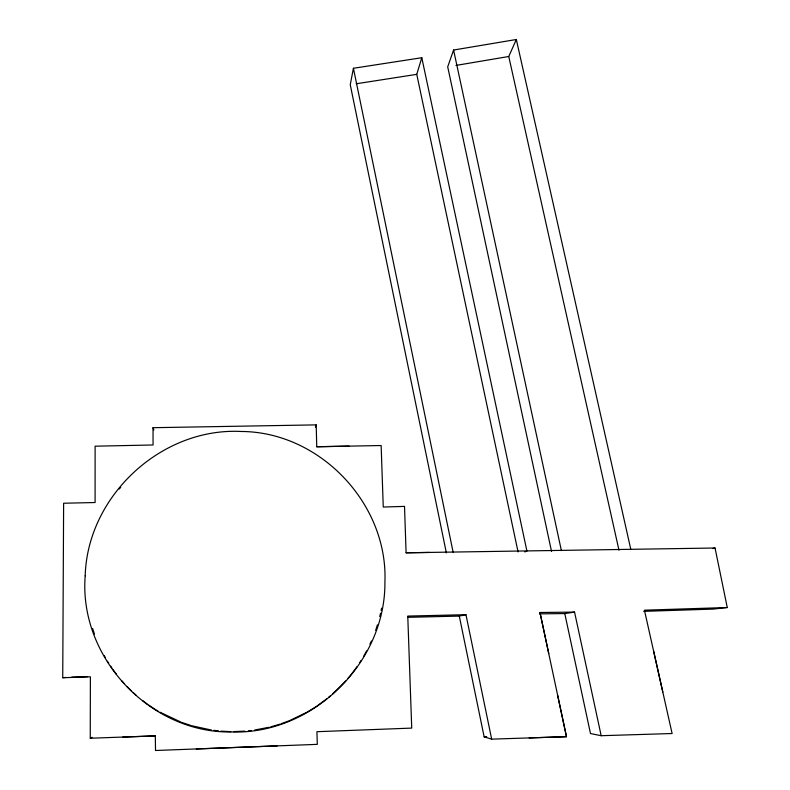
<?xml version="1.0" encoding="UTF-8"?>
<svg xmlns="http://www.w3.org/2000/svg" width="790" height="790" viewBox="0 0 790 790"><rect width="100%" height="100%" fill="white"/><g stroke="black" fill="none" stroke-linecap="round" stroke-linejoin="round"><path stroke-width="1.19" d="M727.264 607.52L644.433 610.186L672.112 733.525L601.18 735.707L574.557 612.102L539.985 612.497L566.479 736.685L491.666 739.144L465.962 614.689L407.768 616.082L411.728 728.094L316.928 731.698L317.303 744.358L155.511 750.5L155.324 735.895L90.248 738.235L90.386 676.823L62.736 677.721L63.625 503.23L95.096 502.529L95.116 446.192L153.072 444.977L153.023 427.696L316.197 424.882L316.75 446.745L381.145 445.53L383.259 507.042L404.519 506.39L406.09 552.783L715.049 548.013L727.264 607.52L713.173 609.1L643.643 611.351M381.155 610.423L381.57 608.152M524.837 551.914L526.93 551.104L421.791 57.719L353.416 68.276L350.247 84.708L446.37 552.911M379.723 616.546L380.563 613.178M518.062 551.933L416.755 74.349L421.791 57.719M375.655 630.371L377.413 624.851M315.447 427.173L316.197 424.882M630.795 549.317L516.334 39.5L453.588 50.037L447.703 66.824L551.538 551.469M618.975 550.215L508.76 56.495L516.334 39.5M369.927 644.206L371.409 641.036M363.805 656.026L366.609 650.92M359.845 662.415L361.099 660.45M356.981 666.74L351.817 673.751M119.32 489.03L120.761 487.213M348.074 678.245L351.066 674.65M345.822 680.931L332.59 694.035M326.754 698.844L316.879 706.112M328.581 697.373L330.408 695.901M315.911 706.793L307.448 711.968M306.994 712.225L289.575 720.628M90.248 738.235L92.055 737.307M281.349 723.66L289.091 720.826M280.243 724.065L270.713 726.869M712.778 548.556L715.049 548.013M269.054 727.254L254.666 730.039M407.719 617.326L459.296 616.091L465.962 614.689M455.939 65.432L508.76 56.495M356.201 83.78L416.755 74.349M539.59 613.86L564.781 613.573L574.557 612.102M251.181 730.572L248.317 730.839M62.736 677.721L65.926 677.445M244.801 731.135L233.692 731.599M196.266 748.95L277.162 745.888M122.855 737.06L155.324 735.895M529.162 737.919L566.479 736.685L557.562 694.933M71.702 677.139L87.542 676.625M316.75 446.745L349.012 446.133M406.09 552.783L429.632 552.437M230.818 731.629L220.894 731.145M213.873 730.335L218.554 730.878M211.532 730.069L191.624 725.714M601.18 735.707L590.495 733.555L564.781 613.573M491.666 739.144L484.151 736.873L459.296 616.091M190.508 725.339L182.204 722.613M181.117 722.179L160.014 712.225M155.936 709.894L157.97 711.059M148.639 705.075L155.482 709.618M142.585 700.552L147.236 704.117M133.214 692.652L135.86 694.973M126.993 686.53L131.13 690.687M121.907 680.94L124.218 683.597M112.861 669.505L116.397 674.186M107.41 661.24L108.694 663.205M110.63 666.138L111.913 668.103M104.28 655.69L105.426 657.734M153.023 427.696L153.853 429.977M92.627 628.465L94.425 634.044M653.577 650.94L662.8 692.06M453.588 50.037L561.384 550.62M539.985 612.497L548.744 653.528M353.416 68.276L453.104 552.111M85.192 575.821C78.704 657.033 149.725 733.268 231.302 731.975C312.248 734.868 385.569 663.116 384.908 582.21C388.196 503.724 319.832 431.775 241.187 431.478C161.318 427.351 87.433 495.962 85.192 575.821M486.62 736.793L484.151 736.873L486.581 736.793"/></g></svg>
